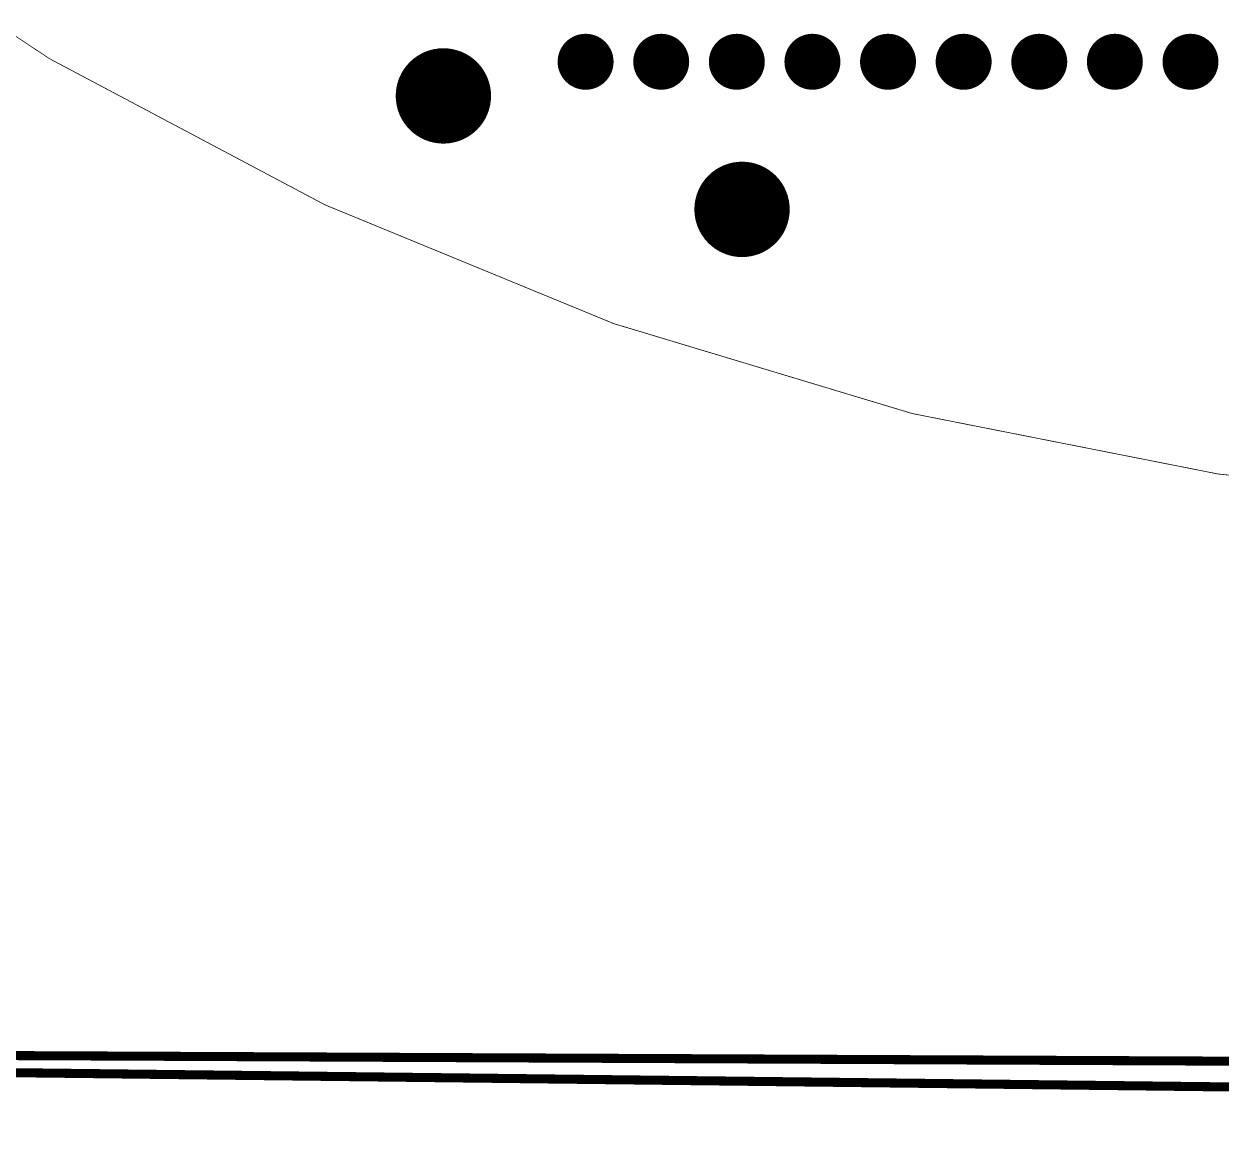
# Model space of a CAD drawing. Extents: x 4 to 288, y -28 to 191.
# Drawn here: x 80.83 to 121.04, y -28.09 to 9.55 of the extents above; entities that cross this region are included whole.
import ezdxf

# ---------------------------------------------------------------- set-up
doc = ezdxf.new("R2010")
doc.units = 0
doc.header["$MEASUREMENT"] = 0
doc.layers.get('0').update_dxf_attribs({"linetype": 'CONTINUOUS'})
for name, color, linetype in [('1', 22, 'CONTINUOUS'), ('16', 175, 'CONTINUOUS'), ('18', 82, 'CONTINUOUS'), ('20', 7, 'CONTINUOUS'), ('29', 253, 'CONTINUOUS'), ('30', 253, 'CONTINUOUS'), ('44', 253, 'CONTINUOUS')]:
    doc.layers.add(name, color=color, linetype=linetype)

# ---------------------------------------------------------------- blocks, each defined once
blk = doc.blocks.new('ROUNDV')
at = {"const_width": 0.5}
blk.add_lwpolyline([(0, -0.25, 1), (0, 0.25, 1), (0, -0.25)], format="xyb", dxfattribs=at)

msp = doc.modelspace()

# ---------------------------------------------------------------- linework, layer by layer
at = {"layer": '1', "const_width": 0.3048}
msp.add_lwpolyline([(274.955, -27.94), (3.81, -24.765)], dxfattribs=at)
at = {"layer": '16', "const_width": 0.3048}
msp.add_lwpolyline([(287.655, -26.035), (9.525, -24.765)], dxfattribs=at)
at = {"layer": '20', "const_width": 0.0254}
msp.add_lwpolyline([(71.1264, 186.0347, 2.9429), (202.1142, 186.0347)], format="xyb", dxfattribs=at)
at = {"layer": '20'}
for centre in [(94.9198, 7.1374), (104.9528, 3.3274)]:
    msp.add_circle(centre, 1.5, dxfattribs=at)
at = {"layer": '29', "const_width": 1.6016}
for points in [[(94.9198, 6.3366, 1), (94.9198, 7.9382, 1), (94.9198, 6.3366)], [(104.9528, 2.5266, 1), (104.9528, 4.1282, 1), (104.9528, 2.5266)]]:
    msp.add_lwpolyline(points, format="xyb", dxfattribs=at)
at = {"layer": '30', "const_width": 1.6016}
for points in [[(94.9198, 6.3366, 1), (94.9198, 7.9382, 1), (94.9198, 6.3366)], [(104.9528, 2.5266, 1), (104.9528, 4.1282, 1), (104.9528, 2.5266)]]:
    msp.add_lwpolyline(points, format="xyb", dxfattribs=at)
at = {"layer": '44'}
for centre in [(99.6975, 8.2842), (102.2375, 8.2842), (104.7775, 8.2842), (107.3175, 8.2842), (109.8575, 8.2842), (112.3975, 8.2842), (114.9375, 8.2842), (117.4775, 8.2842), (120.0175, 8.2842)]:
    msp.add_circle(centre, 0.45, dxfattribs=at)

# ---------------------------------------------------------------- block references
at = {"layer": '18', "xscale": 1.6764, "yscale": 1.6764}
for p in [(99.6975, 8.2842), (99.6975, 8.2842), (102.2375, 8.2842), (102.2375, 8.2842), (104.7775, 8.2842), (104.7775, 8.2842), (107.3175, 8.2842), (107.3175, 8.2842), (109.8575, 8.2842), (109.8575, 8.2842), (112.3975, 8.2842), (112.3975, 8.2842), (114.9375, 8.2842), (114.9375, 8.2842), (117.4775, 8.2842), (117.4775, 8.2842), (120.0175, 8.2842), (120.0175, 8.2842)]:
    msp.add_blockref('ROUNDV', p, dxfattribs=at)
at = {"layer": '29', "xscale": 1.8796, "yscale": 1.8796}
for p in [(99.6975, 8.2842), (102.2375, 8.2842), (104.7775, 8.2842), (107.3175, 8.2842), (109.8575, 8.2842), (112.3975, 8.2842), (114.9375, 8.2842), (117.4775, 8.2842), (120.0175, 8.2842)]:
    msp.add_blockref('ROUNDV', p, dxfattribs=at)
at = {"layer": '30', "xscale": 1.8796, "yscale": 1.8796}
for p in [(99.6975, 8.2842), (102.2375, 8.2842), (104.7775, 8.2842), (107.3175, 8.2842), (109.8575, 8.2842), (112.3975, 8.2842), (114.9375, 8.2842), (117.4775, 8.2842), (120.0175, 8.2842)]:
    msp.add_blockref('ROUNDV', p, dxfattribs=at)

doc.saveas('drawing.dxf')
